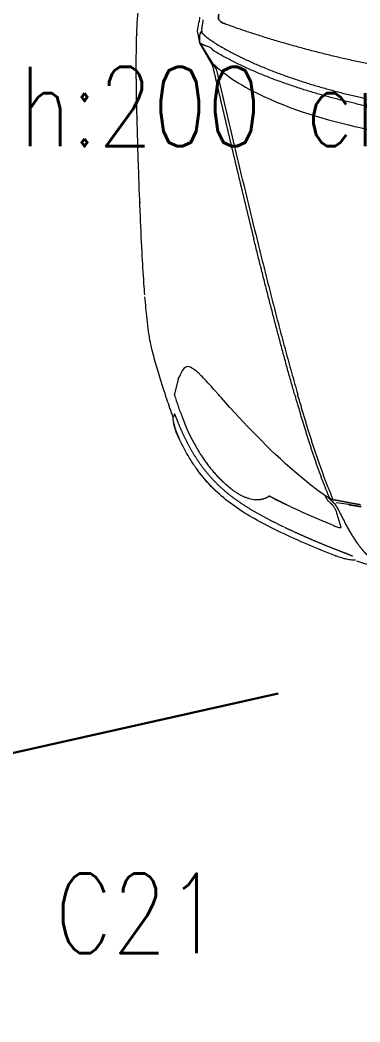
# Model space of a CAD drawing. Extents: x -1073 to 35213, y -1180 to 6950.
# Drawn here: x 3752.5 to 3821, y 415.6 to 617.2 of the extents above; entities that cross this region are included whole.
import ezdxf

# ---------------------------------------------------------------- set-up
doc = ezdxf.new("R2010")
doc.units = 0
doc.header["$LTSCALE"] = 25
doc.layers.get('0').update_dxf_attribs({"color": 9, "lineweight": 9})
for name, color, linetype, lineweight in [('04', 9, 'Continuous', 9), ('E-DAHİLİ DOME KAMERA', 7, 'Continuous', 30), ('E-DAHİLİ KAMERA', 7, 'Continuous', 30), ('E-YAZI', 7, 'Continuous', 30)]:
    doc.layers.add(name, color=color, linetype=linetype, lineweight=lineweight)
doc.styles.add('E-YAZI', font='txttw.shx')

# ---------------------------------------------------------------- blocks, each defined once
blk = doc.blocks.new('p-araba-polo')
for p, q in [((0.1556, -0.3961), (0.1593, -0.4217)), ((0.1094, -0.4114), (0.1433, -0.4214)), ((0.1683, -0.4355), (0.17, -0.4382)), ((0.172, -0.4427), (0.1727, -0.4429)), ((0.1727, -0.4429), (0.1735, -0.4432)), ((0.3712, -0.653), (0.3749, -0.6562)), ((0.3749, -0.6562), (0.3764, -0.6575)), ((0.3875, -0.668), (0.3764, -0.6575)), ((1.033, -0.6629), (1.0852, -0.695)), ((1.0841, -0.6962), (1.0396, -0.6705)), ((1.1066, -0.7007), (1.0845, -0.6967)), ((1.1134, -0.6923), (1.1062, -0.6918)), ((1.1073, -0.6936), (1.1062, -0.6918)), ((1.1134, -0.6923), (1.1134, -0.6923)), ((1.1367, -0.6968), (1.1276, -0.6974)), ((0.4081, -0.7394), (0.3783, -0.7469)), ((0.4278, -0.7293), (0.4248, -0.7314)), ((0.3189, -0.7483), (0.328, -0.7495)), ((0.3334, -0.7485), (0.3346, -0.7476)), ((0.3344, -0.7478), (0.3365, -0.7464))]:
    blk.add_line(p, q)
at = {"flags": 128}
for points in [[(0.3874, -0.668), (0.3906, -0.6707), (0.3938, -0.6734)], [(0.4171, -0.6952), (0.4181, -0.6962), (0.4193, -0.6975), (0.4207, -0.699)], [(0.427, -0.7064), (0.4277, -0.7072), (0.4282, -0.7081)]]:
    blk.add_lwpolyline(points, dxfattribs=at)
for points, degree, knots in [([(0.92, -0.3968), (0.9028, -0.3261), (0.8804, -0.1943), (0.8718, -0.0608), (0.8718, 0)], 3, [0, 0, 0, 0, 0.54461, 1, 1, 1, 1]), ([(1.007, 0), (1.0071, -0.0093), (1.0072, -0.0278), (1.0078, -0.0557), (1.0089, -0.0835), (1.0105, -0.1113), (1.0124, -0.1391), (1.0149, -0.1668), (1.0177, -0.1945), (1.0209, -0.2221), (1.0246, -0.2497), (1.0287, -0.2773), (1.0332, -0.3047), (1.0381, -0.3322), (1.0434, -0.3595), (1.049, -0.3867), (1.0551, -0.4139), (1.0616, -0.441), (1.0684, -0.468), (1.0756, -0.4949), (1.0831, -0.5217), (1.091, -0.5484), (1.0965, -0.5661), (1.0993, -0.5749)], 3, [0, 0, 0, 0, 0.047619, 0.095238, 0.142857, 0.190476, 0.238095, 0.285714, 0.333333, 0.380952, 0.428571, 0.47619, 0.523809, 0.571428, 0.619047, 0.666666, 0.714285, 0.761904, 0.809523, 0.857143, 0.904762, 0.952381, 1, 1, 1, 1]), ([(0.044, -0.3824), (0.044, -0.3841), (0.0439, -0.3875), (0.0443, -0.3927), (0.0451, -0.3978), (0.0462, -0.4028), (0.0476, -0.4078), (0.0492, -0.4127), (0.0509, -0.4176), (0.0521, -0.4208), (0.0527, -0.4224)], 3, [0, 0, 0, 0, 0.124987, 0.249975, 0.374965, 0.49996, 0.624964, 0.749973, 0.874985, 1, 1, 1, 1]), ([(0.1449, -0.4166), (0.1418, -0.4151), (0.1357, -0.4122), (0.127, -0.4078), (0.1185, -0.4034), (0.1103, -0.399), (0.1024, -0.3945), (0.0949, -0.3901), (0.0878, -0.3856), (0.0833, -0.3826), (0.0811, -0.3811)], 3, [0, 0, 0, 0, 0.125001, 0.250002, 0.375002, 0.500003, 0.625003, 0.750002, 0.875001, 1, 1, 1, 1]), ([(0.1516, -0.371), (0.1519, -0.373), (0.1526, -0.3768), (0.1532, -0.3806), (0.1535, -0.3825)], 3, [0, 0, 0, 0, 0.500002, 1, 1, 1, 1]), ([(0.1535, -0.3825), (0.1538, -0.3848), (0.1545, -0.3893), (0.1553, -0.3939), (0.1556, -0.3961)], 3, [0, 0, 0, 0, 0.499954, 1, 1, 1, 1]), ([(0.0615, -0.4113), (0.0608, -0.4095), (0.0594, -0.4057), (0.0572, -0.4), (0.0549, -0.3942), (0.0534, -0.3907), (0.0526, -0.3888)], 3, [0, 0, 0, 0, 0.242914, 0.490387, 0.743262, 1, 1, 1, 1]), ([(0.1135, -0.4261), (0.1129, -0.4247), (0.1118, -0.422), (0.1104, -0.4178), (0.1095, -0.414), (0.1094, -0.4122), (0.1094, -0.4114)], 3, [0, 0, 0, 0, 0.270369, 0.539534, 0.807022, 1, 1, 1, 1]), ([(0.1433, -0.4214), (0.145, -0.4222), (0.1483, -0.4238), (0.1515, -0.426), (0.1531, -0.4271)], 3, [0, 0, 0, 0, 0.500778, 1, 1, 1, 1]), ([(0.1553, -0.4228), (0.1545, -0.4221), (0.1529, -0.4209), (0.1502, -0.4193), (0.1476, -0.4179), (0.1458, -0.417), (0.1449, -0.4166)], 3, [0, 0, 0, 0, 0.248986, 0.49846, 0.748736, 1, 1, 1, 1]), ([(0.1619, -0.4288), (0.1608, -0.4277), (0.1586, -0.4255), (0.1564, -0.4237), (0.1553, -0.4228)], 3, [0, 0, 0, 0, 0.500116, 1, 1, 1, 1]), ([(0.1658, -0.4273), (0.1656, -0.4266), (0.1653, -0.4252), (0.165, -0.4237), (0.1648, -0.423)], 3, [0, 0, 0, 0, 0.499348, 1, 1, 1, 1]), ([(0.1553, -0.521), (0.1524, -0.5147), (0.1464, -0.5022), (0.1379, -0.4833), (0.1296, -0.4643), (0.1214, -0.4453), (0.1161, -0.4325), (0.1135, -0.4261)], 3, [0, 0, 0, 0, 0.199959, 0.399928, 0.599921, 0.799944, 1, 1, 1, 1]), ([(0.1531, -0.4271), (0.1539, -0.4278), (0.1555, -0.429), (0.1569, -0.4305), (0.1576, -0.4313)], 3, [0, 0, 0, 0, 0.5173, 1, 1, 1, 1]), ([(0.1576, -0.4313), (0.1582, -0.4321), (0.1596, -0.4337), (0.1616, -0.4362), (0.1632, -0.4376), (0.1641, -0.4383)], 3, [0, 0, 0, 0, 0.335072, 0.667573, 1, 1, 1, 1]), ([(0.1641, -0.4383), (0.1647, -0.4387), (0.1659, -0.4396), (0.1678, -0.4407), (0.1692, -0.4414), (0.1699, -0.4417)], 3, [0, 0, 0, 0, 0.333542, 0.667239, 1, 1, 1, 1]), ([(0.1691, -0.435), (0.1686, -0.4342), (0.1676, -0.4326), (0.1665, -0.43), (0.1661, -0.4282), (0.1658, -0.4273)], 3, [0, 0, 0, 0, 0.333479, 0.665683, 1, 1, 1, 1]), ([(0.1684, -0.4358), (0.1683, -0.4356), (0.1677, -0.4351), (0.1672, -0.4346), (0.1668, -0.4342)], 3, [0, 0, 0, 0, 0.227086, 1, 1, 1, 1]), ([(0.17, -0.4382), (0.1858, -0.4614), (0.2457, -0.5368), (0.3175, -0.6057), (0.3712, -0.653)], 3, [0, 0, 0, 0, 0.290843, 1, 1, 1, 1]), ([(0.6916, -0.5814), (0.6764, -0.5776), (0.6461, -0.5701), (0.6008, -0.5587), (0.5557, -0.5472), (0.5107, -0.5355), (0.4661, -0.5235), (0.4216, -0.5114), (0.3923, -0.5031), (0.3777, -0.4989)], 3, [0, 0, 0, 0, 0.142912, 0.285805, 0.428682, 0.57154, 0.714362, 0.857157, 1, 1, 1, 1]), ([(0.172, -0.5544), (0.1691, -0.5489), (0.1634, -0.5378), (0.158, -0.5266), (0.1553, -0.521)], 3, [0, 0, 0, 0, 0.499946, 1, 1, 1, 1]), ([(0.3769, -0.5048), (0.3854, -0.5073), (0.4025, -0.5121), (0.4283, -0.5193), (0.4542, -0.5264), (0.4802, -0.5334), (0.5063, -0.5403), (0.5325, -0.5472), (0.5587, -0.554), (0.5851, -0.5608), (0.6115, -0.5675), (0.6379, -0.5742), (0.6644, -0.5808), (0.6821, -0.5852), (0.6909, -0.5874)], 3, [0, 0, 0, 0, 0.083342, 0.166682, 0.25, 0.333306, 0.416615, 0.499936, 0.583268, 0.666606, 0.749946, 0.83329, 0.916643, 1, 1, 1, 1]), ([(0.0999, -0.5329), (0.1137, -0.5611), (0.1417, -0.6167), (0.1884, -0.6724), (0.2204, -0.6972), (0.2284, -0.7028)], 3, [0, 0, 0, 0, 0.436314, 0.862947, 1, 1, 1, 1]), ([(0.1721, -0.5572), (0.1723, -0.557), (0.1726, -0.5565), (0.1725, -0.5554), (0.1722, -0.5547), (0.172, -0.5544)], 3, [0, 0, 0, 0, 0.34173, 0.655167, 1, 1, 1, 1]), ([(1.033, -0.6629), (1.0101, -0.6576), (0.9644, -0.6469), (0.8959, -0.6308), (0.8275, -0.6145), (0.7594, -0.598), (0.7142, -0.5869), (0.6916, -0.5814)], 3, [0, 0, 0, 0, 0.200074, 0.400125, 0.600159, 0.800117, 1, 1, 1, 1]), ([(1.0993, -0.5749), (1.102, -0.5834), (1.1072, -0.5996), (1.1147, -0.6221), (1.1199, -0.6361), (1.1222, -0.6424)], 3, [0, 0, 0, 0, 0.374907, 0.71679, 1, 1, 1, 1]), ([(0.1811, -0.6243), (0.18, -0.6226), (0.1777, -0.619), (0.1747, -0.6135), (0.172, -0.6079), (0.1698, -0.6023), (0.1679, -0.5965), (0.1664, -0.5907), (0.1659, -0.5869), (0.1656, -0.585)], 3, [0, 0, 0, 0, 0.14287, 0.285738, 0.428603, 0.571464, 0.714319, 0.857165, 1, 1, 1, 1]), ([(0.1875, -0.633), (0.1864, -0.6316), (0.1842, -0.6288), (0.1821, -0.6258), (0.1811, -0.6243)], 3, [0, 0, 0, 0, 0.500031, 1, 1, 1, 1]), ([(1.1426, -0.6577), (1.141, -0.658), (1.1379, -0.6585), (1.1335, -0.6585), (1.1295, -0.6564), (1.1265, -0.6525), (1.1242, -0.6477), (1.1229, -0.6442), (1.1222, -0.6424)], 3, [0, 0, 0, 0, 0.19548, 0.351811, 0.493077, 0.645392, 0.816793, 1, 1, 1, 1]), ([(1.1222, -0.6424), (1.1229, -0.6442), (1.1242, -0.6477), (1.1265, -0.6525), (1.1295, -0.6564), (1.1335, -0.6585), (1.1379, -0.6585), (1.141, -0.658), (1.1426, -0.6577)], 3, [0, 0, 0, 0, 0.183207, 0.354608, 0.506923, 0.648189, 0.80452, 1, 1, 1, 1]), ([(0.1774, -0.6572), (0.18, -0.6601), (0.1853, -0.6658), (0.1936, -0.6741), (0.2022, -0.6821), (0.2111, -0.6897), (0.2203, -0.697), (0.2298, -0.7039), (0.2395, -0.7105), (0.2494, -0.7168), (0.2595, -0.7227), (0.2698, -0.7283), (0.2803, -0.7337), (0.2874, -0.737), (0.2909, -0.7387)], 3, [0, 0, 0, 0, 0.083333, 0.166665, 0.249997, 0.333329, 0.416662, 0.499995, 0.583328, 0.666661, 0.749996, 0.83333, 0.916665, 1, 1, 1, 1]), ([(0.2501, -0.6901), (0.2474, -0.6883), (0.2421, -0.6847), (0.2343, -0.679), (0.2268, -0.6729), (0.2194, -0.6665), (0.2145, -0.662), (0.2121, -0.6598)], 3, [0, 0, 0, 0, 0.200084, 0.400065, 0.600042, 0.800036, 1, 1, 1, 1]), ([(1.0739, -0.6723), (1.0744, -0.6729), (1.0755, -0.6741), (1.0761, -0.6756), (1.0764, -0.6763)], 3, [0, 0, 0, 0, 0.499911, 1, 1, 1, 1]), ([(1.0764, -0.6763), (1.0769, -0.6775), (1.0778, -0.68), (1.0787, -0.6824), (1.0792, -0.6836)], 3, [0, 0, 0, 0, 0.511036, 1, 1, 1, 1]), ([(0.2762, -0.7056), (0.2741, -0.7045), (0.2697, -0.7021), (0.2632, -0.6983), (0.2566, -0.6943), (0.2523, -0.6915), (0.2501, -0.6901)], 3, [0, 0, 0, 0, 0.240377, 0.493552, 0.746754, 1, 1, 1, 1]), ([(1.0835, -0.6949), (1.0835, -0.6949), (1.0835, -0.6949), (1.0835, -0.6949), (1.0835, -0.6949), (1.0835, -0.6949), (1.0835, -0.6949), (1.0835, -0.6949), (1.0835, -0.6949), (1.0835, -0.6949), (1.0835, -0.6949)], 5, [0, 0, 0, 0, 0, 0, 1, 1, 1, 1, 1, 1.000001, 1.000001, 1.000001, 1.000001, 1.000001, 1.000001]), ([(1.0853, -0.6968), (1.0851, -0.6968), (1.0847, -0.6968), (1.0844, -0.6966), (1.0841, -0.6965), (1.0841, -0.6963), (1.0841, -0.6962)], 3, [0, 0, 0, 0, 0.226641, 0.489612, 0.73866, 1, 1, 1, 1]), ([(1.093, -0.6968), (1.0925, -0.6969), (1.0916, -0.6969), (1.0908, -0.6969), (1.0904, -0.6969)], 3, [0, 0, 0, 0, 0.627101, 1, 1, 1, 1]), ([(1.0954, -0.6966), (1.095, -0.6967), (1.0942, -0.6968), (1.0934, -0.6968), (1.093, -0.6968)], 3, [0, 0, 0, 0, 0.505636, 1, 1, 1, 1]), ([(1.1073, -0.6936), (1.1072, -0.6936), (1.107, -0.6938), (1.1066, -0.6939), (1.1062, -0.6941), (1.106, -0.6942)], 3, [0, 0, 0, 0, 0.23445, 0.472231, 1, 1, 1, 1]), ([(1.1066, -0.7007), (1.1085, -0.7005), (1.1121, -0.7001), (1.1174, -0.6992), (1.1226, -0.6983), (1.1259, -0.6977), (1.1276, -0.6974)], 3, [0, 0, 0, 0, 0.249853, 0.499728, 0.749768, 1, 1, 1, 1]), ([(1.1075, -0.6933), (1.1074, -0.6934), (1.1074, -0.6935), (1.1073, -0.6935), (1.1073, -0.6936)], 3, [0, 0, 0, 0, 0.501057, 1, 1, 1, 1]), ([(0.2909, -0.7387), (0.2938, -0.74), (0.2996, -0.7426), (0.3085, -0.7459), (0.3146, -0.7476), (0.3178, -0.7481)], 3, [0, 0, 0, 0, 0.333411, 0.666747, 1, 1, 1, 1]), ([(0.3314, -0.7312), (0.3306, -0.7308), (0.3289, -0.7302), (0.3265, -0.7292), (0.3241, -0.7283), (0.3217, -0.7274), (0.3202, -0.7269), (0.3195, -0.7266)], 3, [0, 0, 0, 0, 0.19886, 0.400952, 0.606006, 0.809658, 1, 1, 1, 1]), ([(0.3764, -0.7468), (0.3726, -0.7457), (0.3649, -0.7434), (0.3536, -0.7396), (0.3424, -0.7356), (0.3351, -0.7327), (0.3314, -0.7312)], 3, [0, 0, 0, 0, 0.250001, 0.500002, 0.750003, 1, 1, 1, 1]), ([(0.3308, -0.7495), (0.3436, -0.7542), (0.3636, -0.7609), (0.3938, -0.7706), (0.4254, -0.7806), (0.4544, -0.789), (0.4711, -0.793), (0.4757, -0.7941)], 3, [0, 0, 0, 0, 0.260213, 0.420209, 0.662967, 0.897224, 1, 1, 1, 1]), ([(0.4758, -0.7941), (0.4779, -0.7946), (0.4931, -0.7978), (0.5106, -0.8003), (0.5297, -0.8023)], 3, [0, 0, 0, 0, 0.124213, 1, 1, 1, 1]), ([(0.578, -0.8067), (0.5852, -0.8073), (0.6136, -0.8094), (0.6943, -0.8142), (0.7938, -0.8181), (0.9022, -0.8216), (0.9869, -0.8238), (1.0486, -0.8241), (1.0808, -0.8236)], 3, [0, 0, 0, 0, 0.049552, 0.182368, 0.511137, 0.607099, 0.78604, 1, 1, 1, 1]), ([(0.5894, -0.8074), (0.5894, -0.8074), (0.5894, -0.8074), (0.5894, -0.8074), (0.5894, -0.8074), (0.5894, -0.8074), (0.5894, -0.8074), (0.5894, -0.8074), (0.5894, -0.8074), (0.5894, -0.8074), (0.5894, -0.8074), (0.5894, -0.8074), (0.5894, -0.8074), (0.5894, -0.8074), (0.5894, -0.8074)], 7, [0, 0, 0, 0, 0, 0, 0, 0, 1, 1, 1, 1, 1, 1, 1, 1, 1, 1, 1, 1, 1, 1, 1])]:
    blk.add_open_spline(points, degree=degree, knots=knots)
for points, degree in [([(0.9187, 0), (0.9187, -0.0992), (0.9262, -0.1979), (0.9398, -0.2961), (0.9595, -0.3936), (0.9846, -0.4892), (1.0189, -0.5845), (1.0701, -0.6696)], 7), ([(1.0853, -0.6665), (1.0348, -0.5843), (0.9999, -0.4894), (0.9745, -0.3944), (0.9546, -0.2963), (0.9409, -0.1982), (0.9333, -0.099), (0.9333, 0)], 7), ([(0.0225, -0.3159), (0.0284, -0.3374), (0.035, -0.3587), (0.042, -0.3799)], 3), ([(0.0811, -0.3811), (0.0747, -0.3766), (0.0688, -0.3722), (0.0634, -0.3678), (0.0585, -0.3634), (0.0541, -0.359)], 5), ([(0.1535, -0.3825), (0.1532, -0.3809), (0.1529, -0.3793), (0.1527, -0.3776), (0.1524, -0.376), (0.1522, -0.3743), (0.1519, -0.3727), (0.1516, -0.371)], 7), ([(0.1556, -0.3961), (0.1553, -0.3942), (0.155, -0.3923), (0.1546, -0.3903), (0.1543, -0.3884), (0.154, -0.3864), (0.1538, -0.3845), (0.1535, -0.3825)], 7), ([(0.1554, -0.3724), (0.157, -0.3826), (0.1588, -0.3928), (0.1607, -0.403), (0.1627, -0.4132), (0.1648, -0.423)], 5), ([(0.053, -0.3896), (0.0528, -0.3896), (0.0527, -0.3894), (0.0526, -0.3892), (0.0526, -0.389), (0.0526, -0.3888)], 5), ([(0.0615, -0.4113), (0.0603, -0.4081), (0.0591, -0.4049), (0.0579, -0.4017), (0.0566, -0.3984), (0.0553, -0.3951), (0.0539, -0.3919), (0.0526, -0.3888)], 7), ([(0.996, -0.6037), (0.96, -0.5393), (0.9375, -0.4684), (0.92, -0.3968)], 3), ([(0.0527, -0.4224), (0.0527, -0.4224), (0.0527, -0.4223)], 2), ([(0.0527, -0.4223), (0.0527, -0.4224), (0.0527, -0.4224)], 2), ([(0.0527, -0.4224), (0.0668, -0.4598), (0.0826, -0.4968), (0.0999, -0.5329)], 3), ([(0.0616, -0.4115), (0.0615, -0.4115), (0.0614, -0.4115), (0.0614, -0.4115), (0.0615, -0.4114), (0.0615, -0.4113)], 5), ([(0.0616, -0.4115), (0.0615, -0.4115), (0.0614, -0.4115), (0.0614, -0.4115), (0.0615, -0.4114), (0.0615, -0.4113)], 5), ([(0.1101, -0.5251), (0.1025, -0.5092), (0.0951, -0.4931), (0.0879, -0.477), (0.081, -0.4607), (0.0743, -0.4443), (0.0678, -0.4279), (0.0615, -0.4113)], 7), ([(0.1058, -0.4093), (0.1058, -0.4093), (0.1058, -0.4094), (0.1058, -0.4094), (0.1058, -0.4094), (0.1058, -0.4094), (0.1058, -0.4094), (0.1058, -0.4094)], 7), ([(0.1058, -0.4093), (0.1058, -0.4094), (0.1058, -0.4094), (0.1058, -0.4094)], 3), ([(0.1449, -0.4166), (0.1466, -0.4174), (0.1484, -0.4183), (0.1502, -0.4192), (0.152, -0.4203), (0.1537, -0.4215), (0.1553, -0.4228)], 6), ([(0.1658, -0.4273), (0.1656, -0.4265), (0.1654, -0.4256), (0.1652, -0.4247), (0.165, -0.4239), (0.1648, -0.423)], 5), ([(0.1531, -0.4271), (0.1538, -0.4277), (0.1545, -0.4282), (0.1552, -0.4288), (0.1558, -0.4294), (0.1564, -0.43), (0.157, -0.4306), (0.1576, -0.4313)], 7), ([(0.1619, -0.4288), (0.1628, -0.4298), (0.1636, -0.4307), (0.1644, -0.4316), (0.1652, -0.4325), (0.166, -0.4334), (0.1668, -0.4342)], 6), ([(0.1668, -0.4342), (0.1658, -0.4332), (0.1648, -0.4321), (0.1639, -0.431), (0.163, -0.43), (0.1619, -0.4288)], 5), ([(0.1658, -0.4273), (0.1921, -0.4388), (0.2207, -0.4497), (0.2508, -0.4602), (0.2818, -0.4704), (0.3133, -0.4801), (0.3453, -0.4896), (0.3777, -0.4989)], 7), ([(0.1706, -0.4373), (0.1701, -0.4365), (0.1696, -0.4358), (0.1691, -0.435)], 3), ([(0.3769, -0.5048), (0.3446, -0.4956), (0.3126, -0.4861), (0.2815, -0.4765), (0.2514, -0.4666), (0.2221, -0.4565), (0.1943, -0.4459), (0.1691, -0.435)], 7), ([(0.1706, -0.4373), (0.1703, -0.4368), (0.17, -0.4364), (0.1697, -0.4359), (0.1693, -0.4355), (0.1691, -0.435)], 5), ([(0.1699, -0.4417), (0.1707, -0.4421), (0.1715, -0.4424), (0.1724, -0.4428)], 3), ([(0.1724, -0.4428), (0.1717, -0.4425), (0.171, -0.4422), (0.1703, -0.4419)], 3), ([(0.1731, -0.4427), (0.173, -0.4429), (0.1729, -0.443), (0.1727, -0.4429), (0.1726, -0.4429), (0.1724, -0.4428)], 5), ([(0.1724, -0.4428), (0.1726, -0.4429), (0.1727, -0.4429), (0.1729, -0.443), (0.173, -0.4429), (0.1731, -0.4427)], 5), ([(0.1724, -0.4428), (0.1726, -0.4429), (0.1728, -0.443), (0.1729, -0.443), (0.1731, -0.4431), (0.1733, -0.4432), (0.1735, -0.4432)], 6), ([(0.1724, -0.4428), (0.1727, -0.443), (0.1731, -0.4431), (0.1735, -0.4432)], 3), ([(0.1553, -0.521), (0.1585, -0.5277), (0.1618, -0.5344), (0.1652, -0.5411), (0.1685, -0.5478), (0.172, -0.5544)], 5), ([(0.0999, -0.5329), (0.0999, -0.5329), (0.1, -0.5328)], 2), ([(0.1, -0.5328), (0.0999, -0.5329), (0.0999, -0.5329)], 2), ([(0.1949, -0.6585), (0.1794, -0.6422), (0.1652, -0.6246), (0.1526, -0.6059), (0.1412, -0.5866), (0.1306, -0.5668), (0.1206, -0.5469), (0.1109, -0.5267)], 7), ([(0.1721, -0.5572), (0.1688, -0.5617), (0.1665, -0.5669), (0.1652, -0.5727), (0.165, -0.5788), (0.1656, -0.585)], 5), ([(0.172, -0.5544), (0.1723, -0.555), (0.1726, -0.5556), (0.1728, -0.5563), (0.1724, -0.5568), (0.1721, -0.5572)], 5), ([(1.0396, -0.6705), (0.9891, -0.6587), (0.9388, -0.647), (0.8888, -0.6352), (0.839, -0.6234), (0.7894, -0.6115), (0.7401, -0.5995), (0.6909, -0.5874)], 7), ([(1.0354, -0.6609), (1.0204, -0.6432), (1.0073, -0.6239), (0.996, -0.6037)], 3), ([(0.1875, -0.633), (0.1921, -0.6388), (0.1969, -0.6443), (0.2018, -0.6497), (0.2069, -0.6548), (0.2121, -0.6598)], 5), ([(0.195, -0.6586), (0.1949, -0.6586), (0.1949, -0.6586), (0.1949, -0.6586), (0.1949, -0.6585), (0.1949, -0.6585)], 5), ([(0.3217, -0.7403), (0.3016, -0.7322), (0.2819, -0.7231), (0.2626, -0.713), (0.244, -0.7016), (0.2263, -0.6886), (0.21, -0.6742), (0.1949, -0.6585)], 7), ([(0.3712, -0.6529), (0.3712, -0.6531), (0.3712, -0.6531), (0.3714, -0.6529)], 3), ([(0.3749, -0.6561), (0.3748, -0.6562), (0.3749, -0.6563), (0.375, -0.6562)], 3), ([(0.3749, -0.6561), (0.3748, -0.6562), (0.3749, -0.6563), (0.375, -0.6562)], 3), ([(0.3756, -0.655), (0.3756, -0.655), (0.3756, -0.655), (0.3756, -0.655), (0.3756, -0.655), (0.3756, -0.655)], 5), ([(0.3756, -0.655), (0.3756, -0.655), (0.3756, -0.655), (0.3756, -0.655), (0.3756, -0.655), (0.3756, -0.655)], 5), ([(1.0419, -0.6684), (1.0406, -0.6669), (1.0392, -0.6654), (1.0379, -0.6639), (1.0366, -0.6624), (1.0354, -0.6609)], 5), ([(1.0354, -0.6609), (1.0366, -0.6624), (1.0379, -0.6639), (1.0392, -0.6654), (1.0406, -0.6669), (1.0419, -0.6684)], 5), ([(0.3876, -0.668), (0.3876, -0.668), (0.3875, -0.668), (0.3874, -0.668)], 3), ([(0.3874, -0.668), (0.3875, -0.668), (0.3875, -0.668), (0.3875, -0.668), (0.3876, -0.668), (0.3876, -0.668)], 5), ([(0.3938, -0.6734), (0.3987, -0.6777), (0.4036, -0.682), (0.4082, -0.6864)], 3), ([(1.0412, -0.6668), (1.0411, -0.6669), (1.041, -0.667), (1.0408, -0.6672)], 3), ([(1.0412, -0.6668), (1.0411, -0.6668), (1.0411, -0.6669), (1.041, -0.667), (1.0409, -0.6671), (1.0408, -0.6672)], 5), ([(1.0418, -0.6684), (1.0419, -0.6684), (1.0419, -0.6684), (1.0419, -0.6684), (1.0419, -0.6684), (1.0419, -0.6684), (1.0419, -0.6684)], 6), ([(1.0419, -0.6684), (1.0419, -0.6684), (1.0419, -0.6684), (1.0419, -0.6684), (1.0419, -0.6684), (1.0419, -0.6684), (1.0419, -0.6684)], 6), ([(1.07, -0.6707), (1.07, -0.6707), (1.07, -0.6707), (1.07, -0.6707), (1.07, -0.6707), (1.07, -0.6707)], 5), ([(1.07, -0.6707), (1.07, -0.6707), (1.07, -0.6707), (1.07, -0.6707), (1.07, -0.6707), (1.07, -0.6707)], 5), ([(1.0701, -0.6696), (1.0708, -0.6699), (1.0714, -0.6703), (1.0721, -0.6707), (1.0728, -0.6713), (1.0733, -0.6717), (1.0739, -0.6723)], 6), ([(1.0847, -0.695), (1.0835, -0.6928), (1.0823, -0.6905), (1.0812, -0.6883), (1.0802, -0.686), (1.0792, -0.6836)], 5), ([(1.0853, -0.6665), (1.0897, -0.6737), (1.0944, -0.6806), (1.0995, -0.687), (1.1062, -0.6918)], 4), ([(0.2765, -0.7057), (0.2764, -0.7057), (0.2762, -0.7056), (0.2761, -0.7056), (0.276, -0.7055), (0.276, -0.7054)], 5), ([(0.2765, -0.7057), (0.2764, -0.7057), (0.2762, -0.7056), (0.2761, -0.7056), (0.276, -0.7055), (0.276, -0.7054)], 5), ([(0.3195, -0.7266), (0.3131, -0.7243), (0.3067, -0.7217), (0.3004, -0.7189), (0.2941, -0.7159), (0.288, -0.7127), (0.2819, -0.7091), (0.276, -0.7054)], 7), ([(0.4082, -0.6864), (0.4113, -0.6894), (0.4143, -0.6923), (0.4171, -0.6952)], 3), ([(0.4207, -0.699), (0.423, -0.7016), (0.4252, -0.704), (0.427, -0.7064)], 3), ([(1.0819, -0.692), (1.0819, -0.692), (1.0819, -0.692), (1.0819, -0.6919)], 3), ([(1.0835, -0.6949), (1.0837, -0.6952), (1.0838, -0.6954), (1.0839, -0.6957), (1.084, -0.6959), (1.0841, -0.6962)], 5), ([(1.0852, -0.695), (1.0851, -0.695), (1.085, -0.695), (1.0849, -0.695), (1.0848, -0.695), (1.0846, -0.695)], 5), ([(1.0847, -0.695), (1.0849, -0.695), (1.085, -0.695), (1.0852, -0.695)], 3), ([(1.0856, -0.6968), (1.0855, -0.6968), (1.0854, -0.6968), (1.0853, -0.6968)], 3), ([(1.0895, -0.6969), (1.0887, -0.6969), (1.088, -0.6968), (1.0872, -0.6968), (1.0864, -0.6968), (1.0856, -0.6968)], 5), ([(1.0904, -0.6969), (1.0901, -0.6969), (1.0898, -0.6969), (1.0895, -0.6969)], 3), ([(1.093, -0.6968), (1.0935, -0.6968), (1.094, -0.6968), (1.0944, -0.6967), (1.0949, -0.6967), (1.0954, -0.6966)], 5), ([(1.0954, -0.6966), (1.0957, -0.6966), (1.0959, -0.6965), (1.0962, -0.6965), (1.0964, -0.6964), (1.0967, -0.6964)], 5), ([(1.0967, -0.6964), (1.0963, -0.6965), (1.0958, -0.6965), (1.0954, -0.6966)], 3), ([(1.0967, -0.6964), (1.0969, -0.6964), (1.0972, -0.6963), (1.0974, -0.6963), (1.0977, -0.6962), (1.0979, -0.6962)], 5), ([(1.0979, -0.6962), (1.0975, -0.6963), (1.0971, -0.6963), (1.0967, -0.6964)], 3), ([(1.0979, -0.6962), (1.0992, -0.696), (1.1005, -0.6957), (1.1018, -0.6955), (1.103, -0.6951), (1.1043, -0.6947)], 5), ([(1.1043, -0.6947), (1.1046, -0.6947), (1.1048, -0.6946), (1.1051, -0.6945), (1.1054, -0.6944), (1.1056, -0.6943)], 5), ([(1.1056, -0.6943), (1.1052, -0.6945), (1.1048, -0.6946), (1.1043, -0.6947)], 3), ([(1.1056, -0.6943), (1.1057, -0.6943), (1.1058, -0.6942), (1.1059, -0.6942), (1.1059, -0.6942), (1.106, -0.6942)], 5), ([(1.106, -0.6942), (1.1059, -0.6942), (1.1057, -0.6943), (1.1056, -0.6943)], 3), ([(1.106, -0.6942), (1.1063, -0.6941), (1.1065, -0.694), (1.1067, -0.6939), (1.107, -0.6937), (1.1073, -0.6936)], 5), ([(1.106, -0.6942), (1.106, -0.6942), (1.106, -0.6942), (1.106, -0.6942)], 3), ([(1.1062, -0.6922), (1.1062, -0.6921), (1.1062, -0.6921), (1.1062, -0.692), (1.1062, -0.692), (1.1062, -0.6919)], 5), ([(1.1062, -0.6922), (1.1062, -0.6921), (1.1062, -0.6921), (1.1062, -0.692), (1.1062, -0.692), (1.1062, -0.6919)], 5), ([(1.1062, -0.6919), (1.1062, -0.6919), (1.1062, -0.6919), (1.1062, -0.6919), (1.1062, -0.6919), (1.1062, -0.6919)], 5), ([(1.1062, -0.6919), (1.1062, -0.6919), (1.1062, -0.6919), (1.1062, -0.6919)], 3), ([(1.1073, -0.6936), (1.1073, -0.6935), (1.1074, -0.6935), (1.1074, -0.6934), (1.1074, -0.6934), (1.1075, -0.6933)], 5), ([(1.131, -0.6895), (1.1285, -0.6899), (1.126, -0.6904), (1.1235, -0.6908), (1.121, -0.6912), (1.1184, -0.6916), (1.1159, -0.6919), (1.1134, -0.6923)], 7), ([(0.4334, -0.7204), (0.4334, -0.7239), (0.4311, -0.7269), (0.4278, -0.7293)], 3), ([(0.4282, -0.7081), (0.4316, -0.7131), (0.4335, -0.7174), (0.4334, -0.7204)], 3), ([(0.2817, -0.7343), (0.2817, -0.7343), (0.2818, -0.7344), (0.2818, -0.7344)], 3), ([(0.284, -0.7354), (0.2863, -0.7365), (0.2886, -0.7376), (0.2909, -0.7387)], 3), ([(0.291, -0.7387), (0.2909, -0.7387), (0.2909, -0.7387)], 2), ([(0.3189, -0.7483), (0.3138, -0.7474), (0.3089, -0.7461), (0.3042, -0.7445), (0.2997, -0.7427), (0.2953, -0.7407), (0.2909, -0.7387)], 6), ([(0.3228, -0.7278), (0.322, -0.7276), (0.3213, -0.7275), (0.3207, -0.7272), (0.3201, -0.7269), (0.3195, -0.7266)], 5), ([(0.3228, -0.7278), (0.322, -0.7276), (0.3213, -0.7275), (0.3207, -0.7272), (0.3201, -0.7269), (0.3195, -0.7266)], 5), ([(0.3392, -0.7476), (0.3378, -0.7469), (0.3359, -0.746), (0.3336, -0.745), (0.3308, -0.7439), (0.3278, -0.7427), (0.3247, -0.7415), (0.3217, -0.7403)], 7), ([(0.3218, -0.7403), (0.3218, -0.7403), (0.3217, -0.7404), (0.3217, -0.7403), (0.3217, -0.7403), (0.3217, -0.7403)], 5), ([(0.3217, -0.7403), (0.3217, -0.7403), (0.3217, -0.7404), (0.3217, -0.7404), (0.3218, -0.7403), (0.3218, -0.7403)], 5), ([(0.3291, -0.7303), (0.3291, -0.7303), (0.3291, -0.7303), (0.3291, -0.7303), (0.3291, -0.7303), (0.3291, -0.7303), (0.3291, -0.7303), (0.3291, -0.7303), (0.3291, -0.7303), (0.3291, -0.7303)], 9), ([(0.3291, -0.7303), (0.3291, -0.7303), (0.3292, -0.7304), (0.3293, -0.7304), (0.3293, -0.7304), (0.3294, -0.7304), (0.3294, -0.7304), (0.3295, -0.7304), (0.3296, -0.7305), (0.3296, -0.7305)], 9), ([(0.3296, -0.7305), (0.3296, -0.7305), (0.3295, -0.7304), (0.3294, -0.7304), (0.3294, -0.7304), (0.3293, -0.7304), (0.3293, -0.7304), (0.3292, -0.7304), (0.3291, -0.7303), (0.3291, -0.7303)], 9), ([(0.3317, -0.7313), (0.3315, -0.7313), (0.3314, -0.7312), (0.3314, -0.7312), (0.3314, -0.7312), (0.3314, -0.7312)], 5), ([(0.3317, -0.7313), (0.3315, -0.7313), (0.3314, -0.7312), (0.3314, -0.7312), (0.3314, -0.7312), (0.3314, -0.7312)], 5), ([(0.4248, -0.7314), (0.4196, -0.7347), (0.4139, -0.7373), (0.4081, -0.7394)], 3), ([(0.4081, -0.7394), (0.4089, -0.7391), (0.4097, -0.7388), (0.4106, -0.7385), (0.4114, -0.7382), (0.4122, -0.7378), (0.4131, -0.7375)], 6), ([(0.328, -0.7495), (0.3299, -0.7499), (0.3326, -0.7491), (0.3334, -0.7485)], 3), ([(0.3342, -0.7479), (0.3342, -0.7479), (0.3342, -0.7479), (0.3343, -0.7479), (0.3343, -0.7479), (0.3343, -0.7479)], 5), ([(0.3342, -0.7479), (0.3342, -0.7479), (0.3343, -0.7479), (0.3343, -0.7479)], 3), ([(0.3392, -0.7476), (0.3389, -0.7475), (0.3386, -0.7474), (0.3383, -0.7472), (0.3379, -0.747), (0.3377, -0.7468)], 5), ([(0.3392, -0.7476), (0.339, -0.7475), (0.3387, -0.7474), (0.3385, -0.7473), (0.3382, -0.7472), (0.338, -0.747)], 5), ([(0.3764, -0.7468), (0.3768, -0.7469), (0.3772, -0.747), (0.3776, -0.747), (0.378, -0.7469), (0.3783, -0.7469)], 5), ([(0.5299, -0.8023), (0.5443, -0.8039), (0.5588, -0.8052), (0.5741, -0.8064)], 3), ([(0.7638, -0.8164), (0.7637, -0.8164), (0.7637, -0.8163), (0.7636, -0.8162), (0.7635, -0.8161), (0.7634, -0.8159)], 5), ([(0.7638, -0.8164), (0.7637, -0.8164), (0.7637, -0.8163), (0.7636, -0.8162), (0.7635, -0.8161), (0.7634, -0.8159)], 5), ([(0.9357, -0.8222), (0.9352, -0.8222), (0.9348, -0.8222), (0.9343, -0.8222)], 3), ([(0.9453, -0.8224), (0.9455, -0.8224), (0.9457, -0.8224), (0.9459, -0.8223), (0.9461, -0.8222), (0.9463, -0.8221)], 5), ([(0.9453, -0.8224), (0.9455, -0.8224), (0.9457, -0.8224), (0.9459, -0.8223), (0.9461, -0.8222), (0.9463, -0.8221)], 5), ([(1.0811, -0.8236), (1.0881, -0.8235), (1.0946, -0.8233), (1.1009, -0.8231)], 3), ([(1.1004, -0.8231), (1.1009, -0.8231), (1.1013, -0.8231), (1.1018, -0.8231), (1.1022, -0.823), (1.1026, -0.8229)], 5), ([(1.1026, -0.8229), (1.1022, -0.823), (1.1018, -0.8231), (1.1013, -0.8231), (1.1009, -0.8231), (1.1004, -0.8231)], 5), ([(1.1014, -0.8231), (1.1013, -0.8231), (1.1011, -0.8231), (1.101, -0.8231), (1.1008, -0.8231), (1.1007, -0.8231), (1.1006, -0.8231), (1.1004, -0.8231)], 7), ([(1.1004, -0.8231), (1.1008, -0.8231), (1.1011, -0.8231), (1.1015, -0.8231)], 3), ([(1.1009, -0.8231), (1.1242, -0.8223), (1.1443, -0.821), (1.1589, -0.8187)], 3)]:
    blk.add_open_spline(points, degree=degree)
blk = doc.blocks.new('100_DAHİLİ DOME KAMERA')
at = {"layer": 'E-DAHİLİ DOME KAMERA', "color": 4}
for p, q in [((-1.936, 0.715), (-1.936, -0.689)), ((0.82, 0.715), (-1.936, 0.715)), ((0.82, -0.689), (0.82, 0.715)), ((0.82, 0.294), (2.131, 0.668)), ((2.131, 0.668), (2.131, -0.643)), ((0.82, -0.268), (2.131, -0.643)), ((-1.936, -0.689), (0.82, -0.689))]:
    blk.add_line(p, q, dxfattribs=at)
at = {"layer": 'E-DAHİLİ DOME KAMERA', "color": 4, "linetype": 'Continuous'}
blk.add_circle((0, 0), 2.566, dxfattribs=at)
at = {"layer": 'E-DAHİLİ KAMERA', "color": 4}
for q in [(13.416, 6.264), (13.416, -6.264)]:
    blk.add_line((2.566, 0), q, dxfattribs=at)

msp = doc.modelspace()

# ---------------------------------------------------------------- block references
at = {"layer": '04', "xscale": -100, "yscale": 100, "zscale": 100, "rotation": 270}
msp.add_blockref('p-araba-polo', (3858.34, 504.14), dxfattribs=at)
at = {"layer": 'E-DAHİLİ DOME KAMERA', "xscale": 10, "yscale": 10, "zscale": 10, "rotation": 42.63045689920182}
msp.add_blockref('100_DAHİLİ DOME KAMERA', (3663.41, 436.92), dxfattribs=at)

# ---------------------------------------------------------------- texts
at = {"layer": 'E-YAZI', "color": 3, "style": 'E-YAZI', "width": 0.8}
msp.add_text('h:200 cm', height=16, dxfattribs=at).set_placement((3752.36, 591.83))
at = {"layer": 'E-YAZI', "color": 6, "style": 'E-YAZI', "width": 0.8}
msp.add_text('V-1K C21', height=16, dxfattribs=at).set_placement((3704.17, 429.46))

doc.saveas('drawing.dxf')
